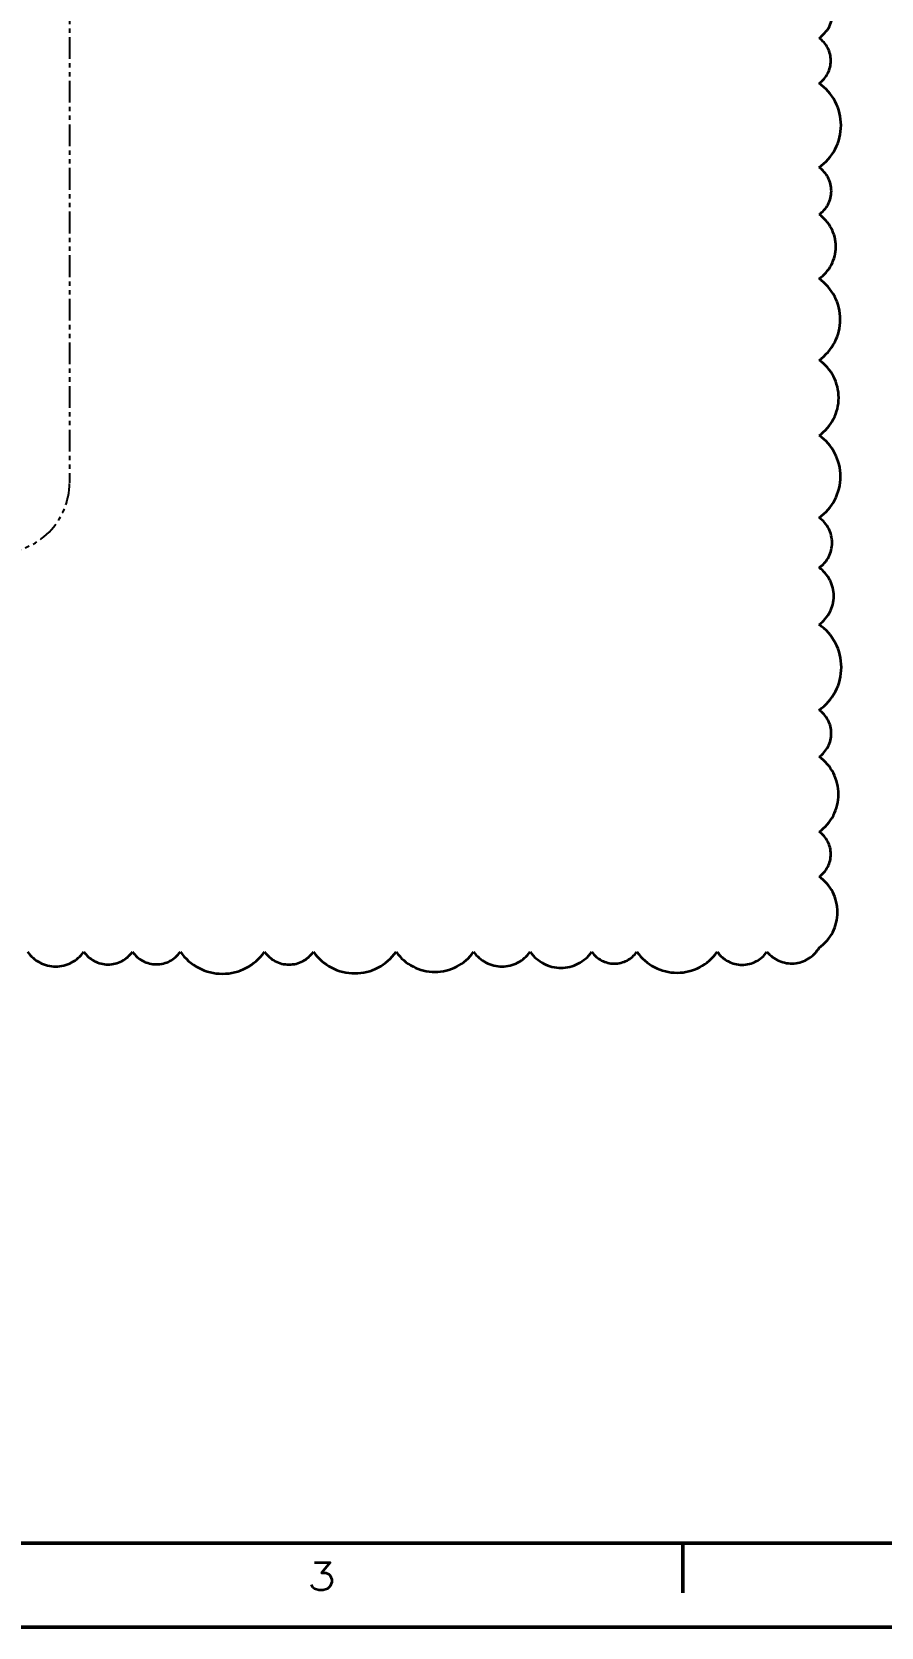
# Model space of a CAD drawing. Header units: inches. Extents: x 0 to 1408, y 0 to 1088.
# Drawn here: x 384.5 to 579.3, y 0 to 365.7 of the extents above; entities that cross this region are included whole.
import ezdxf
from ezdxf.enums import TextEntityAlignment as Align

# ---------------------------------------------------------------- set-up
doc = ezdxf.new("R2010")
doc.units = ezdxf.units.IN
doc.header["$LTSCALE"] = 32
doc.header["$MEASUREMENT"] = 0
doc.linetypes.add('CENTER2', pattern=[1.125, 0.75, -0.125, 0.125, -0.125])
doc.linetypes.add('PHANTOM2', pattern=[1.25, 0.625, -0.125, 0.125, -0.125, 0.125, -0.125])
for name, color, linetype, lineweight in [('AM_6', 140, 'Continuous', 35), ('AM_BOR', 255, 'Continuous', 50), ('Equipment-AM_0', 7, 'Continuous', 50), ('Layout-AM_11', 92, 'PHANTOM2', 25), ('Layout-AM_6', 140, 'Continuous', 35)]:
    doc.layers.add(name, color=color, linetype=linetype, lineweight=lineweight)
doc.styles.add('simplex', font='simplex.shx', dxfattribs={"width": 0.75})
doc.styles.get("Standard").update_dxf_attribs({"font": 'ROMANS.SHX', "width": 0.7})
doc.dimstyles.new('METSOPOWER_ANSI$7', dxfattribs={"dimscale": 24, "dimtxt": 0.12, "dimasz": 0.12, "dimexe": 0.1, "dimexo": 0.05, "dimgap": 0.06, "dimtad": 1, "dimtoh": 1, "dimzin": 12, "dimdsep": 46, "dimlunit": 3, "dimtxsty": 'Standard', "dimcen": 0, "dimclrd": 256, "dimclre": 256, "dimclrt": 140, "dimadec": 0, "dimazin": 2, "dimtp": 0.1, "dimtm": 0.1, "dimtfac": 0.71, "dimtmove": 0, "dimatfit": 3, "dimfxl": 1, "dimtzin": 7, "dimlwd": -1, "dimlwe": -1, "dimarcsym": 1})

# ---------------------------------------------------------------- blocks, each defined once
blk = doc.blocks.new('PE_FR_E')
at = {"layer": 'AM_BOR'}
blk.add_line((423.75, 15.25), (423.75, 6.25), dxfattribs=at)
at = {"layer": 'AM_BOR', "color": 9}
blk.add_lwpolyline([(0, 0), (1117.6, 0), (1117.6, 863.6), (0, 863.6)], close=True, dxfattribs=at)
at = {"layer": 'AM_BOR'}
blk.add_lwpolyline([(18.75, 15.25), (1098.85, 15.25), (1098.85, 848.35), (18.75, 848.35)], close=True, dxfattribs=at)
at = {"layer": 'AM_BOR', "style": 'simplex', "width": 1.22807}
blk.add_text('3', height=5, dxfattribs=at).set_placement((357.96, 6.75), align=Align.CENTER)
at = {"layer": 'AM_BOR', "width": 0.9, "flags": 9}
blk.add_attdef('PENSTYLE', text='', height=1, dxfattribs=at).set_placement((1116.99, 0.33), align=Align.BOTTOM_RIGHT)

msp = doc.modelspace()

# ---------------------------------------------------------------- linework, layer by layer
at = {"layer": 'AM_6', "linetype": 'CENTER2'}
msp.add_lwpolyline([(383.518187, 154.818732, 0.52056705), (396.422634, 154.818732, 0.52056705), (407.58661, 154.818732, 0.52056705), (418.56839, 154.818732, 0.52056705), (437.88325, 154.818732, 0.52056705), (449.109789, 154.818732, 0.52056705), (468.06575, 154.818732, 0.52056705), (485.854684, 154.818732, 0.52056705), (498.830544, 154.818732, 0.52056705), (512.941388, 154.818732, 0.52056705), (523.298454, 154.818732, 0.52056705), (541.739569, 154.818732, 0.52056705), (553.133349, 154.818732, 0.52056705), (565.101553, 155.759247, 0.52056705), (565.101553, 172.039957, 0.52056705), (565.101553, 182.341479, 0.52056705), (565.101553, 199.513024, 0.52056705), (565.101553, 210.247299, 0.52056705), (565.101553, 229.861545, 0.52056705), (565.101553, 242.875553, 0.52056705), (565.101553, 254.338916, 0.52056705), (565.101553, 273.212783, 0.52056705), (565.101553, 290.460319, 0.52056705), (565.101553, 309.12727, 0.52056705), (565.101553, 323.853061, 0.52056705), (565.101553, 334.641965, 0.52056705), (565.101553, 353.949195, 0.52056705), (565.101553, 364.291307, 0.52056705), (565.101553, 376.617123, 0.52056705)], format="xyb", dxfattribs=at)
at = {"layer": 'Layout-AM_11', "ltscale": 0.25}
msp.add_lwpolyline([(170.265677, 785.927135), (368.645338, 785.927135, -0.3750406045), (393.126435, 764.522148), (393.126435, 262.344537, -0.4142135624), (377.126435, 246.344537), (161.16984, 246.344537, -0.4142135624), (145.16984, 262.344537), (145.16984, 764.522148, -0.3853656708)], format="xyb", close=True, dxfattribs=at)

# ---------------------------------------------------------------- block references
at = {"layer": 'Equipment-AM_0', "lineweight": 0, "xscale": 1.25984251968512, "yscale": 1.25984251968512, "zscale": 1.25984251968512}
msp.add_blockref('PE_FR_E', (0, 0), dxfattribs=at)

# ---------------------------------------------------------------- leaders
at = {"layer": 'Layout-AM_6'}
msp.add_leader([(326.654311, 365.211559), (436.703248, 424.999113)], dimstyle='METSOPOWER_ANSI$7', override={"dimgap": 0.06, "dimtad": 0, "dimdec": 4}, dxfattribs=at)

doc.saveas('drawing.dxf')
